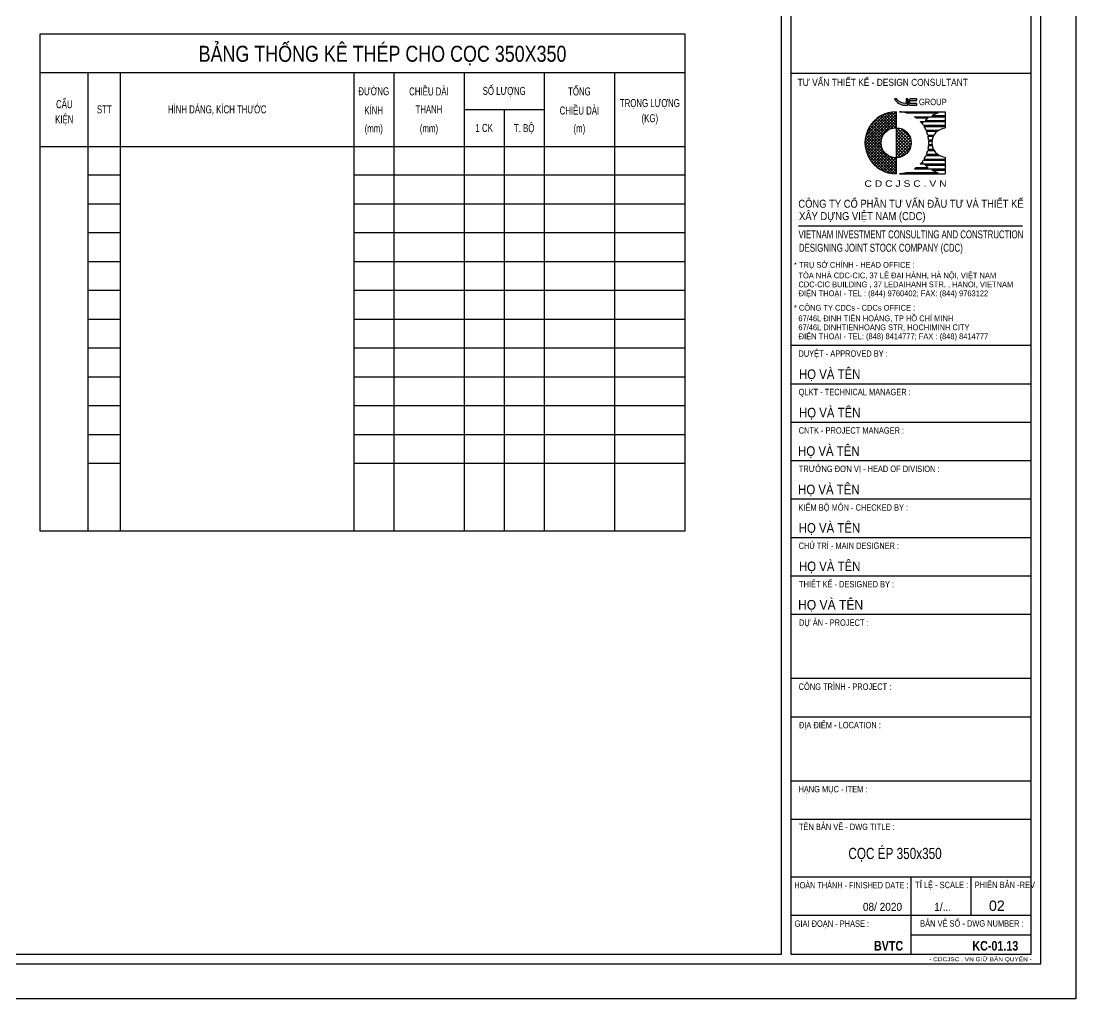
# Model space of a CAD drawing. Extents: x -24357 to 91799, y -17201 to -2351.
# Drawn here: x 60561 to 68799, y -17201 to -9569 of the extents above; entities that cross this region are included whole.
import ezdxf
from ezdxf.enums import TextEntityAlignment as Align

# ---------------------------------------------------------------- set-up
doc = ezdxf.new("R2010")
doc.units = 0
doc.header["$LTSCALE"] = 500
doc.header["$MEASUREMENT"] = 0
doc.layers.get('0').update_dxf_attribs({"linetype": 'CONTINUOUS'})
doc.layers.get('DEFPOINTS').update_dxf_attribs({"linetype": 'CONTINUOUS'})
for name, color, linetype in [('CDC -TEXT KHUNG', 7, 'CONTINUOUS'), ('CDC-KHUNGTEN', 7, 'CONTINUOUS'), ('CDC.03.BORDER', 3, 'CONTINUOUS'), ('CDC.06.TEXT', 2, 'CONTINUOUS'), ('CDC.10.HATCH', 251, 'CONTINUOUS'), ('CDC.11.NOTE', 8, 'CONTINUOUS')]:
    doc.layers.add(name, color=color, linetype=linetype)
doc.styles.add('ARIAL', font='arial.ttf', dxfattribs={"width": 0.7})
doc.styles.add('Arial_B_3', font='arialbd.ttf', dxfattribs={"width": 0.75, "height": 3})
doc.styles.add('KT CDC', font='arial.ttf', dxfattribs={"width": 0.85, "height": 200})

# ---------------------------------------------------------------- blocks, each defined once
blk = doc.blocks.new('LOGOmoi')
at = {"layer": 'CDC -TEXT KHUNG'}
h = blk.add_hatch(color=1, dxfattribs=at)
h.paths.add_polyline_path([(1.46, 5.45), (1.26, 5.45), (1.26, 4.88), (1.21, 4.88, -0.237912), (0.06, 5.45), (-0.2, 5.45, 0.272847), (1.14, 4.66), (1.46, 4.66)])
h.paths.add_polyline_path([(2.59, 5.45), (1.8, 5.45, 0.414214), (1.54, 5.2), (1.54, 4.92, 0.414214), (1.8, 4.66), (2.59, 4.66), (2.59, 4.87), (1.8, 4.87, -0.414214), (1.74, 4.92), (1.74, 5.2, -0.414214), (1.8, 5.25), (2.59, 5.25)])
h = blk.add_hatch(dxfattribs=at)
h.set_pattern_fill('ANSI37', color=102, scale=2.293939, angle=360, style=0)
h.set_pattern_definition([(45, (-2844.4439, 636.61023), (-0.178426552, 0.178426553), []), (135, (-2844.4439, 636.61023), (-0.178426552, -0.178426553), [])])
edge = h.paths.add_edge_path()
edge.add_arc((0.02, 0), 1.87, 90, 270)
edge.add_line((0.02, -1.88), (0.02, -3.84))
edge.add_line((0.02, -3.84), (-0.17, -3.84))
edge.add_line((-0.17, -3.84), (-0.36, -3.83))
edge.add_line((-0.36, -3.83), (-0.55, -3.8))
edge.add_line((-0.55, -3.8), (-0.73, -3.77))
edge.add_line((-0.73, -3.77), (-0.92, -3.73))
edge.add_line((-0.92, -3.73), (-1.1, -3.68))
edge.add_line((-1.1, -3.68), (-1.28, -3.62))
edge.add_line((-1.28, -3.62), (-1.45, -3.55))
edge.add_line((-1.45, -3.55), (-1.63, -3.48))
edge.add_line((-1.63, -3.48), (-1.79, -3.39))
edge.add_line((-1.79, -3.39), (-1.96, -3.3))
edge.add_line((-1.96, -3.3), (-2.12, -3.2))
edge.add_line((-2.12, -3.2), (-2.27, -3.09))
edge.add_line((-2.27, -3.09), (-2.42, -2.97))
edge.add_line((-2.42, -2.97), (-2.56, -2.85))
edge.add_line((-2.56, -2.85), (-2.7, -2.72))
edge.add_line((-2.7, -2.72), (-2.83, -2.58))
edge.add_line((-2.83, -2.58), (-2.95, -2.44))
edge.add_line((-2.95, -2.44), (-3.07, -2.29))
edge.add_line((-3.07, -2.29), (-3.18, -2.14))
edge.add_line((-3.18, -2.14), (-3.28, -1.98))
edge.add_line((-3.28, -1.98), (-3.37, -1.81))
edge.add_line((-3.37, -1.81), (-3.46, -1.64))
edge.add_line((-3.46, -1.64), (-3.53, -1.47))
edge.add_line((-3.53, -1.47), (-3.6, -1.3))
edge.add_line((-3.6, -1.3), (-3.66, -1.12))
edge.add_line((-3.66, -1.12), (-3.71, -0.93))
edge.add_line((-3.71, -0.93), (-3.75, -0.75))
edge.add_line((-3.75, -0.75), (-3.79, -0.56))
edge.add_line((-3.79, -0.56), (-3.81, -0.38))
edge.add_line((-3.81, -0.38), (-3.82, -0.19))
edge.add_line((-3.82, -0.19), (-3.83, 0))
edge.add_line((-3.83, 0), (-3.82, 0.19))
edge.add_line((-3.82, 0.19), (-3.81, 0.38))
edge.add_line((-3.81, 0.38), (-3.79, 0.56))
edge.add_line((-3.79, 0.56), (-3.75, 0.75))
edge.add_line((-3.75, 0.75), (-3.71, 0.93))
edge.add_line((-3.71, 0.93), (-3.66, 1.12))
edge.add_line((-3.66, 1.12), (-3.6, 1.3))
edge.add_line((-3.6, 1.3), (-3.53, 1.47))
edge.add_line((-3.53, 1.47), (-3.46, 1.64))
edge.add_line((-3.46, 1.64), (-3.37, 1.81))
edge.add_line((-3.37, 1.81), (-3.28, 1.98))
edge.add_line((-3.28, 1.98), (-3.18, 2.14))
edge.add_line((-3.18, 2.14), (-3.07, 2.29))
edge.add_line((-3.07, 2.29), (-2.95, 2.44))
edge.add_line((-2.95, 2.44), (-2.83, 2.58))
edge.add_line((-2.83, 2.58), (-2.7, 2.72))
edge.add_line((-2.7, 2.72), (-2.56, 2.85))
edge.add_line((-2.56, 2.85), (-2.42, 2.97))
edge.add_line((-2.42, 2.97), (-2.27, 3.09))
edge.add_line((-2.27, 3.09), (-2.12, 3.2))
edge.add_line((-2.12, 3.2), (-1.96, 3.3))
edge.add_line((-1.96, 3.3), (-1.79, 3.39))
edge.add_line((-1.79, 3.39), (-1.63, 3.48))
edge.add_line((-1.63, 3.48), (-1.45, 3.55))
edge.add_line((-1.45, 3.55), (-1.28, 3.62))
edge.add_line((-1.28, 3.62), (-1.1, 3.68))
edge.add_line((-1.1, 3.68), (-0.92, 3.73))
edge.add_line((-0.92, 3.73), (-0.73, 3.77))
edge.add_line((-0.73, 3.77), (-0.55, 3.8))
edge.add_line((-0.55, 3.8), (-0.36, 3.83))
edge.add_line((-0.36, 3.83), (-0.17, 3.84))
edge.add_line((-0.17, 3.84), (0.02, 3.84))
edge.add_line((0.02, 3.84), (0.02, 1.87))
h = blk.add_hatch(dxfattribs=at)
h.set_pattern_fill('ANSI37', color=1, scale=2.293939, angle=360, style=0)
h.set_pattern_definition([(45, (-486.53502, -144.21504), (-0.20275745, 0.20275745), []), (135, (-486.53502, -144.21504), (-0.20275745, -0.20275745), [])])
h.paths.add_polyline_path([(0.02, 1.87), (0.02, -1.81), (0.02, -1.88, 0.414214), (1.89, 0, 0.414214)])
at = {"layer": 'CDC -TEXT KHUNG', "color": 102}
for p, q in [((0.02, 3.84), (0.02, -1.81)), ((0.42, 3.85), (6.1, 3.85)), ((1.28, 3.7), (5.24, 3.7)), ((2.3, 3.24), (6.1, 3.24)), ((2.51, 3.09), (4.01, 3.09)), ((3.03, 2.63), (6.1, 2.63)), ((3.64, 2.78), (6.1, 2.78)), ((4.47, 3.39), (6.1, 3.39)), ((6.1, 3.85), (6.1, 1.81)), ((3.16, 2.49), (3.36, 2.49)), ((3.4, 2.17), (6.1, 2.17)), ((3.49, 2.03), (6.1, 2.03)), ((3.74, 1.57), (5.37, 1.57)), ((3.8, 1.42), (5.15, 1.42)), ((3.95, 0.96), (4.75, 0.96)), ((3.98, 0.81), (4.66, 0.81)), ((4.05, 0.35), (4.51, 0.35)), ((4.06, 0.2), (4.49, 0.2)), ((3.95, -0.96), (4.75, -0.96)), ((3.98, -0.81), (4.66, -0.81)), ((4.05, -0.35), (4.51, -0.35)), ((4.06, -0.2), (4.49, -0.2)), ((0.02, -1.81), (0.02, -3.84)), ((3.16, -2.49), (3.36, -2.49)), ((3.4, -2.17), (6.1, -2.17)), ((3.49, -2.03), (6.1, -2.03)), ((3.74, -1.57), (5.37, -1.57)), ((3.8, -1.42), (5.15, -1.42)), ((6.1, -1.79), (6.1, -3.84)), ((0.01, -3.84), (0.02, -3.84)), ((0.42, -3.84), (6.1, -3.84)), ((1.28, -3.7), (5.24, -3.7)), ((2.3, -3.24), (6.1, -3.24)), ((2.51, -3.09), (4.01, -3.09)), ((3.03, -2.63), (6.1, -2.63)), ((3.64, -2.78), (6.1, -2.78)), ((4.47, -3.39), (6.1, -3.39))]:
    blk.add_line(p, q, dxfattribs=at)
at = {"layer": 'CDC -TEXT KHUNG', "color": 1}
for points in [[(1.46, 5.45), (1.26, 5.45), (1.26, 4.88), (1.21, 4.88, -0.237912), (0.06, 5.45), (-0.2, 5.45, 0.272847), (1.14, 4.66), (1.46, 4.66)], [(2.59, 5.45), (1.8, 5.45, 0.414214), (1.54, 5.2), (1.54, 4.92, 0.414214), (1.8, 4.66), (2.59, 4.66), (2.59, 4.87), (1.8, 4.87, -0.414214), (1.74, 4.92), (1.74, 5.2, -0.414214), (1.8, 5.25), (2.59, 5.25)]]:
    blk.add_lwpolyline(points, format="xyb", close=True, dxfattribs=at)
at = {"layer": 'CDC -TEXT KHUNG', "color": 102}
blk.add_circle((0.02, 0), 1.87, dxfattribs=at)
blk.add_arc((0, 0), 3.85, 89.7449, 270.2551, dxfattribs=at)
at = {"layer": 'CDC -TEXT KHUNG', "color": 112}
blk.add_ellipse((0.22, 0), major_axis=(-2.72, 2.72), ratio=1, start_param=-1.064136, end_param=-0.838054, dxfattribs=at)
at = {"layer": 'CDC -TEXT KHUNG', "color": 102}
for centre, major_axis, start_param, end_param in [((0.22, 0), (-2.72, 2.72), -1.423028, -1.355019), ((0.22, 0), (2.72, 2.72), 6.199614, 6.251308), ((6.3, 0), (-2.72, 2.72), -0.147768, -0.022458), ((6.3, 0), (2.72, 2.72), 1.064136, 1.278853), ((6.3, 0), (-2.72, 2.72), 0.083571, 0.124553), ((0.22, 0), (-2.72, 2.72), 4.527318, 4.587836), ((0.22, 0), (-2.72, 2.72), 4.346177, 4.481253), ((0.22, 0), (-2.72, 2.72), 4.178765, 4.304301), ((6.27, 0.01), (1.28, 1.28), 0.884906, 3.827483), ((0.22, 0), (2.72, 2.72), 5.589142, 5.7099), ((0.22, 0), (2.72, 2.72), 5.445131, 5.550443), ((0.22, 0), (-2.72, 2.72), 3.549681, 3.675216), ((0.22, 0), (-2.72, 2.72), 3.714878, 3.835636), ((0.22, 0), (-2.72, 2.72), 3.17347, 3.225164), ((0.22, 0), (2.72, 2.72), 4.836942, 4.89746), ((6.3, 0), (-2.72, 2.72), 1.446243, 1.487225), ((0.22, 0), (2.72, 2.72), 4.943525, 5.078601), ((0.22, 0.01), (2.72, 2.72), 3.979647, 4.205729), ((0.22, 0), (-2.72, 2.72), 2.925816, 2.993825), ((6.3, 0), (-2.72, 2.72), 1.538919, 1.718564), ((6.3, 0), (2.72, 2.72), 3.433536, 3.648253)]:
    blk.add_ellipse(centre, major_axis=major_axis, ratio=1, start_param=start_param, end_param=end_param, dxfattribs=at)
at = {"layer": 'CDC -TEXT KHUNG', "color": 1, "style": 'KT CDC', "width": 0.85}
blk.add_text('GROUP', height=0.792, dxfattribs=at).set_placement((2.85, 4.67))
at = {"layer": 'CDC -TEXT KHUNG', "color": 102, "style": 'KT CDC', "width": 1.15}
blk.add_text('C D C J S C . V N', height=0.8, dxfattribs=at).set_placement((-3.92, -5.47))
blk = doc.blocks.new('KHUNG A1')
at = {"layer": 'CDC-KHUNGTEN', "color": 6, "lineweight": 25}
for p, q in [((10444.22, 987.17), (10369.22, 987.17)), ((10444.22, 902.17), (10369.22, 902.17)), ((10444.22, 890.17), (10369.22, 890.17)), ((10444.22, 878.17), (10369.22, 878.17)), ((10444.22, 866.17), (10369.22, 866.17)), ((10444.22, 854.17), (10369.22, 854.17)), ((10444.22, 842.17), (10369.22, 842.17)), ((10444.22, 830.17), (10369.22, 830.17)), ((10444.22, 818.17), (10369.22, 818.17)), ((10444.22, 798.17), (10369.22, 798.17)), ((10444.22, 786.17), (10369.22, 786.17)), ((10444.22, 766.17), (10369.22, 766.17)), ((10444.22, 754.17), (10369.22, 754.17)), ((10444.22, 736.17), (10369.22, 736.17)), ((10406.72, 712.17), (10406.72, 736.17)), ((10425.47, 724.17), (10425.47, 736.17)), ((10444.22, 724.17), (10369.22, 724.17)), ((10406.72, 718.17), (10444.22, 718.17))]:
    blk.add_line(p, q, dxfattribs=at)
at = {"layer": 'CDC-KHUNGTEN', "color": 6}
blk.add_line((10371.61, 939.54), (10441.55, 939.54), dxfattribs=at)
at = {"layer": 'CDC-KHUNGTEN'}
for points in [[(10366.22, 712.17), (10366.22, 1278.17), (9655.22, 1278.17), (9655.22, 712.17)], [(10369.22, 712.17), (10444.22, 712.17), (10444.22, 1278.17), (10369.22, 1278.17)]]:
    blk.add_lwpolyline(points, close=True, dxfattribs=at)
at = {"layer": 'CDC.10.HATCH', "color": 8}
blk.add_lwpolyline([(9652.22, 709.17), (10447.22, 709.17), (10447.22, 1281.17), (9652.22, 1281.17)], close=True, dxfattribs=at)
at = {"layer": 'DEFPOINTS', "color": 1}
blk.add_lwpolyline([(9617.22, 698.17), (9617.22, 1292.17), (10458.22, 1292.17), (10458.22, 698.17), (9617.22, 698.17)], close=True, dxfattribs=at)
at = {"layer": 'CDC-KHUNGTEN', "xscale": 2.513908497502836, "yscale": 2.513908497502836, "zscale": 2.513908497502836}
blk.add_blockref('LOGOmoi', (10402.02, 965.5), dxfattribs=at)
at = {"layer": 'CDC -TEXT KHUNG', "style": 'KT CDC', "width": 0.85}
blk.add_text('TƯ VẤN THIẾT KẾ - DESIGN CONSULTANT', height=2.2, dxfattribs=at).set_placement((10397.88, 983.26), align=Align.CENTER)
at = {"layer": 'CDC -TEXT KHUNG', "color": 7, "style": 'Arial_B_3', "width": 0.8}
blk.add_text('BVTC', height=3, dxfattribs=at).set_placement((10404.27, 713.25), align=Align.RIGHT)
at = {"layer": 'CDC -TEXT KHUNG', "color": 6, "style": 'KT CDC', "width": 1.15}
blk.add_text('- CDCJSC . VN GIỮ BẢN QUYỂN -', height=1.2569, dxfattribs=at).set_placement((10412.41, 709.94))
at = {"layer": 'CDC-KHUNGTEN', "color": 6}
for s, height, style, width, p in [('CÔNG TY CỔ PHẦN TƯ VẤN ÐẦU TƯ VÀ THIẾT KẾ', 2.5, 'KT CDC', 0.84, (10371.52, 945.21)), ('XÂY DỰNG VIỆT NAM (CDC)', 2.5, 'KT CDC', 0.84, (10371.74, 941.34)), ('VIETNAM INVESTMENT CONSULTING AND CONSTRUCTION ', 2.5, 'KT CDC', 0.7, (10371.58, 935.64)), ('DESIGNING JOINT STOCK COMPANY (CDC)', 2.5, 'KT CDC', 0.7, (10371.7, 931.47)), ('* TRỤ SỞ CHÍNH - HEAD OFFICE :', 1.8, 'KT CDC', 0.85, (10370.17, 926.47)), ('TÒA NHÀ CDC-CIC, 37 LÊ ĐẠI HÀNH, HÀ NỘI, VIỆT NAM', 1.8, 'KT CDC', 0.85, (10371.55, 923.17)), ('ĐIỆN THOẠI - TEL : (844) 9760402; FAX: (844) 9763122', 1.8, 'KT CDC', 0.85, (10371.63, 917.57)), ('CDC-CIC BUILDING , 37 LEDAIHANH STR. , HANOI, VIETNAM', 1.8, 'KT CDC', 0.85, (10371.55, 920.37)), ('* CÔNG TY CDCs - CDCs OFFICE :', 1.8, 'KT CDC', 0.85, (10370.14, 913.07)), ('67/46L ĐINH TIÊN HOÀNG, TP HỒ CHÍ MINH', 1.8, 'KT CDC', 0.85, (10371.53, 909.77)), ('67/46L DINHTIENHOANG STR, HOCHIMINH CITY', 1.8, 'KT CDC', 0.85, (10371.53, 906.97)), ('ĐIỆN THOẠI - TEL: (848) 8414777; FAX : (848) 8414777', 1.8, 'KT CDC', 0.85, (10371.64, 904.17)), ('DUYỆT - APPROVED BY :', 2, 'ARIAL', 0.8, (10371.55, 898.67)), ('QLKT - TECHNICAL MANAGER :', 2, 'ARIAL', 0.8, (10371.62, 886.67)), ('CNTK - PROJECT MANAGER :', 2, 'ARIAL', 0.8, (10371.62, 874.67)), ('TRƯỞNG ĐƠN VỊ - HEAD OF DIVISION :', 2, 'ARIAL', 0.8, (10371.67, 862.67)), ('KIỂM BỘ MÔN - CHECKED BY :', 2, 'ARIAL', 0.8, (10371.56, 850.61)), ('CHỦ TRÌ - MAIN DESIGNER :', 2, 'ARIAL', 0.8, (10371.61, 838.67)), ('THIẾT KẾ - DESIGNED BY :', 2, 'ARIAL', 0.8, (10371.72, 826.67)), ('DỰ ÁN - PROJECT :  ', 2, 'ARIAL', 0.8, (10371.71, 814.67)), ('CÔNG TRÌNH - PROJECT :  ', 2, 'ARIAL', 0.8, (10371.6, 794.67)), ('ĐỊA ĐIỂM - LOCATION :', 2, 'ARIAL', 0.8, (10371.71, 782.67)), ('HẠNG MỤC - ITEM : ', 2, 'ARIAL', 0.8, (10371.55, 762.67)), ('TÊN BẢN VẼ - DWG TITLE :', 2, 'ARIAL', 0.8, (10371.71, 750.9)), ('TỈ LỆ - SCALE :', 2, 'ARIAL', 0.8, (10408.04, 732.76)), ('PHIÊN BẢN -REV', 2, 'ARIAL', 0.7, (10426.6, 732.76)), ('GIAI ĐOẠN - PHASE :', 2, 'ARIAL', 0.8, (10370.37, 720.67)), ('BẢN VẼ SỐ - DWG NUMBER :', 2, 'ARIAL', 0.8, (10409.58, 720.74))]:
    blk.add_text(s, height=height, dxfattribs=dict(at, style=style, width=width)).set_placement(p)
at = {"layer": 'CDC-KHUNGTEN', "color": 7}
for style, width, p in [('KT CDC', 0.85, (10371.71, 891.73)), ('KT CDC', 0.85, (10371.72, 879.73)), ('KT CDC', 0.85, (10371.45, 867.73)), ('KT CDC', 0.85, (10371.45, 855.73)), ('KT CDC', 0.85, (10371.64, 843.73)), ('KT CDC', 0.85, (10371.71, 831.73)), ('ARIAL', 0.9, (10371.44, 819.73))]:
    blk.add_text('HỌ VÀ TÊN', height=3, dxfattribs=dict(at, style=style, width=width)).set_placement(p)
at = {"layer": 'CDC-KHUNGTEN', "color": 6, "style": 'ARIAL', "width": 0.814645}
blk.add_text('HOÀN THÀNH - FINISHED DATE :', height=2, dxfattribs=at).set_placement((10370.27, 732.67), (10405.93, 732.67), align=Align.FIT)
at = {"layer": 'CDC-KHUNGTEN', "color": 7, "style": 'ARIAL', "width": 0.9}
for s, p in [('08/ 2020', (10403.92, 725.67)), ('1/...', (10419.23, 725.67))]:
    blk.add_text(s, height=2.5, dxfattribs=at).set_placement(p, align=Align.RIGHT)
at = {"layer": 'CDC-KHUNGTEN', "color": 7, "style": 'KT CDC'}
blk.add_text('02', height=3.2, dxfattribs=at).set_placement((10436.02, 725.67), align=Align.RIGHT)

msp = doc.modelspace()

# ---------------------------------------------------------------- linework, layer by layer
at = {"layer": 'CDC.03.BORDER'}
msp.add_lwpolyline([(60711.14, -9668.64), (65743.39, -9668.64), (65743.39, -13550.39), (60711.14, -13550.39)], close=True, dxfattribs=at)
at = {"layer": 'CDC.10.HATCH'}
for p, q in [((61086.14, -10769.73), (61336.14, -10769.73)), ((61086.14, -10769.73), (61336.14, -10769.73)), ((61086.14, -10769.73), (61336.14, -10769.73)), ((61086.14, -10769.73), (61336.14, -10769.73)), ((63158.82, -10769.73), (65743.39, -10769.73)), ((63158.82, -10769.73), (65743.39, -10769.73)), ((61086.14, -10994.73), (61336.14, -10994.73)), ((63158.82, -10994.73), (65743.39, -10994.73)), ((61086.14, -11219.73), (61336.14, -11219.73)), ((63158.82, -11219.73), (65743.39, -11219.73)), ((61086.14, -11444.73), (61336.14, -11444.73)), ((61086.14, -11444.73), (61336.14, -11444.73)), ((63158.82, -11444.73), (65743.39, -11444.73)), ((63158.82, -11444.73), (65743.39, -11444.73)), ((61086.14, -11669.73), (61336.14, -11669.73)), ((63158.82, -11669.73), (65743.39, -11669.73)), ((61086.14, -11894.73), (61336.14, -11894.73)), ((61086.14, -11894.73), (61336.14, -11894.73)), ((63158.82, -11894.73), (65743.39, -11894.73)), ((63158.82, -11894.73), (65743.39, -11894.73)), ((61086.14, -12119.73), (61336.14, -12119.73)), ((63158.82, -12119.73), (65743.39, -12119.73)), ((61086.14, -12344.73), (61336.14, -12344.73)), ((63158.82, -12344.73), (65743.39, -12344.73)), ((61086.14, -12569.73), (61336.14, -12569.73)), ((63158.82, -12569.73), (65743.39, -12569.73)), ((61086.14, -12794.73), (61336.14, -12794.73)), ((63158.82, -12794.73), (65743.39, -12794.73)), ((61086.14, -13019.73), (61336.14, -13019.73)), ((61086.14, -13019.73), (61336.14, -13019.73)), ((61086.14, -13019.73), (61336.14, -13019.73)), ((63158.82, -13019.73), (65743.39, -13019.73)), ((63158.82, -13019.73), (65743.39, -13019.73)), ((63158.82, -13019.73), (65743.39, -13019.73)), ((63158.82, -13019.73), (65743.39, -13019.73))]:
    msp.add_line(p, q, dxfattribs=at)
at = {"layer": 'CDC.11.NOTE'}
for p, q in [((60711.14, -9968.64), (65743.39, -9968.64)), ((61086.14, -13550.39), (61086.14, -9968.64)), ((61336.14, -13550.39), (61336.14, -9968.64)), ((63158.82, -9968.64), (63158.82, -13550.39)), ((63471.32, -9968.64), (63471.32, -13550.39)), ((64021.32, -9968.64), (64021.32, -13550.39)), ((64646.32, -9968.64), (64646.32, -13550.39)), ((65196.32, -9968.64), (65196.32, -13550.39)), ((64021.32, -10257.73), (64646.32, -10257.73)), ((64333.82, -10257.73), (64333.82, -13550.39)), ((60711.14, -10546.82), (65743.39, -10546.82))]:
    msp.add_line(p, q, dxfattribs=at)

# ---------------------------------------------------------------- block references
at = {"xscale": 25, "yscale": 25, "zscale": 25}
msp.add_blockref('KHUNG A1', (-192656.95, -34655.74), dxfattribs=at)

# ---------------------------------------------------------------- texts
at = {"layer": 'CDC -TEXT KHUNG', "color": 6, "style": 'ARIAL', "width": 0.75}
msp.add_text('CỌC ÉP 350x350', height=87.5, dxfattribs=at).set_placement((67386.14, -16109.8), align=Align.CENTER)
at = {"layer": 'CDC -TEXT KHUNG', "color": 7, "style": 'Arial_B_3', "width": 0.8}
msp.add_text('KC-01.13', height=75, dxfattribs=at).set_placement((68348.64, -16824.44), align=Align.RIGHT)
at = {"layer": 'CDC.06.TEXT', "style": 'ARIAL'}
for s, height, width, p in [('BẢNG THỐNG KÊ THÉP CHO CỌC 350X350', 125, 0.8, (63383.82, -9818.64)), ('ĐƯỜNG', 62.5, 0.7, (63315.07, -10108.56)), ('CHIỀU DÀI', 62.5, 0.7, (63746.32, -10108.56)), ('TỔNG', 62.5, 0.7, (64921.32, -10108.56)), ('CẤU', 62.5, 0.7, (60898.64, -10208.36)), ('KIỆN', 62.5, 0.7, (60898.64, -10334.53)), ('STT', 62.5, 0.7, (61211.14, -10257.73)), ('KÍNH', 62.5, 0.7, (63315.07, -10257.73)), ('THANH', 62.5, 0.7, (63746.32, -10257.73)), ('CHIỀU DÀI', 62.5, 0.7, (64921.32, -10257.73)), ('(KG)', 62.5, 0.7, (65471.32, -10334.53)), ('(mm)', 62.5, 0.7, (63315.07, -10413.69)), ('(mm)', 62.5, 0.7, (63746.32, -10413.69)), ('1 CK', 62.5, 0.7, (64177.57, -10402.28)), ('T. BỘ', 62.5, 0.7, (64490.07, -10402.28)), ('(m)', 62.5, 0.7, (64921.32, -10413.69))]:
    msp.add_text(s, height=height, dxfattribs=dict(at, width=width)).set_placement(p, align=Align.MIDDLE)
at = {"layer": 'CDC.06.TEXT', "style": 'ARIAL', "width": 0.7}
for s, p in [('SỐ LƯỢNG', (64333.82, -10113.19)), ('HÌNH DÁNG, KÍCH THƯỚC', (62092.39, -10257.73)), ('TRỌNG LƯỢNG', (65471.32, -10208.36))]:
    msp.add_text(s, height=62.5, dxfattribs=at).set_placement(p, align=Align.MIDDLE_CENTER)

doc.saveas('drawing.dxf')
